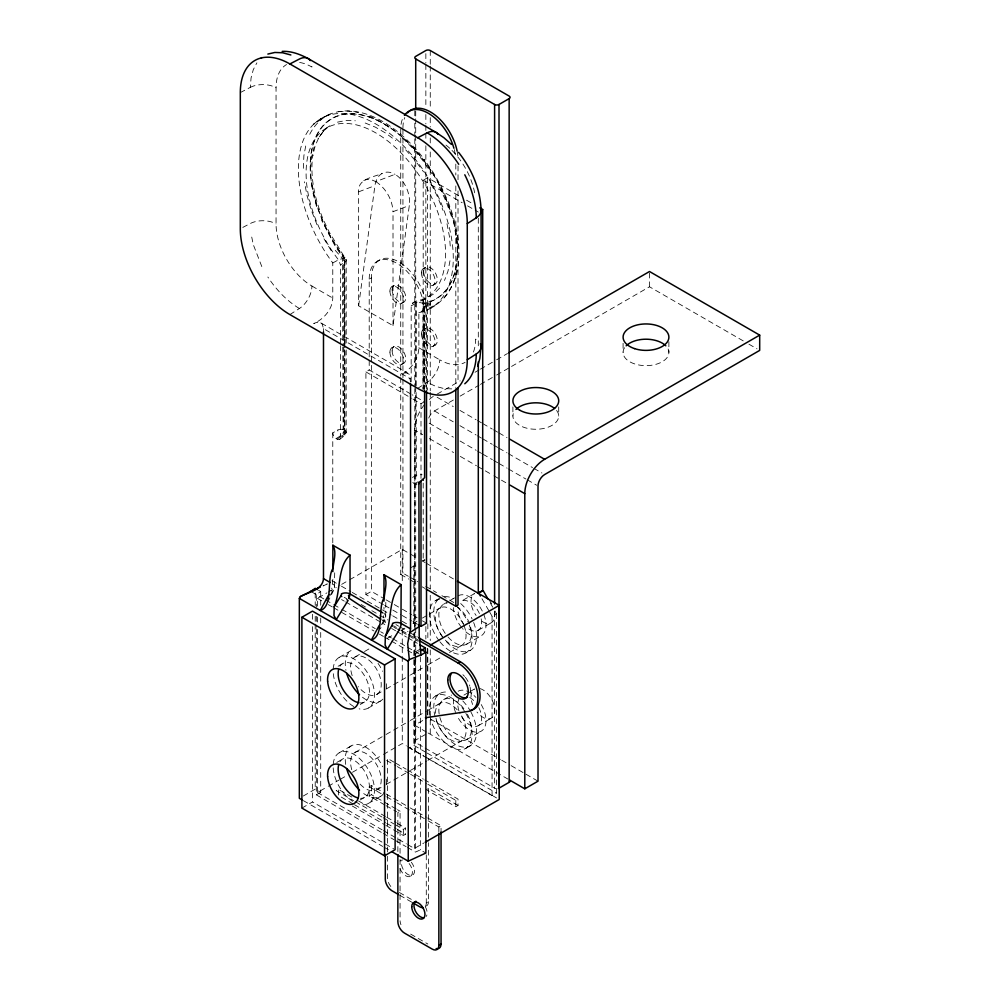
<?xml version="1.0" encoding="UTF-8"?>
<svg xmlns="http://www.w3.org/2000/svg" width="1000" height="1000" viewBox="0 0 1000 1000"><rect width="100%" height="100%" fill="white"/><g stroke="black" fill="none" stroke-linecap="round" stroke-linejoin="round"><path stroke-width="0.75" stroke-dasharray="5 3.75" d="M334.688 572.8L334.387 588.787L328.525 600.625M339.513 439.45L345.275 435.075L346.188 432.463L346.213 349.263M346.213 343.013L346.2 259.85L329.1 231.887L322.875 218.663C314.762 198.588 309.738 176.612 312.863 154.925L312.725 155.75L315.238 145.575L319.212 136.788L318.738 137.65L324.038 130.475L318 138.312M385.812 602.325L385.637 617.688L380.337 628.862M344.575 347.088L344.575 258.087A104.213 60.163 60 0 1 328.038 121.025A104.213 60.163 60 0 1 439.7 185.5A104.213 60.163 60 0 1 423.162 303.463C426.725 307.05 422.925 311.613 418.888 312.638L418.888 347.788C418.5 358.975 411.337 368.975 401.75 374.363L405.975 372.75L409.188 374.225L410.538 382.025M303.337 168.325L303.888 155.738L306.025 144.3M411.175 381.85L411.175 305.763C412.587 299.525 422.938 300.613 427.175 298.025L423.275 299.85M240.312 92.575L250.312 87.375L251.062 77.962L253.275 69.7L256.887 62.838M344.862 435.062L344.938 345.887M310.562 168.388L311.562 157.125L314.062 147.037M332.863 579.388L331.737 588.938M418.888 312.638A109.537 63.238 60 0 0 434.05 188.075A109.537 63.238 60 0 0 317.6 120.838A109.537 63.238 60 0 0 332.775 262.925L332.775 298.075C332.35 309.525 323.888 319.075 313.725 323.55L316.625 322.388L320.775 322.863L407.775 373.1M363.762 180.463L367.325 179.363L371.438 179.762L375.825 181.625L395 174.325A24.312 16.188 69.1 0 1 409.312 205.475L393.013 325.65L358.638 305.8L358.638 191.838C357.512 178.688 373.075 177.4 382 173.525M358.638 305.8L374.938 185.625A24.312 16.188 69.1 0 1 395 174.325M449.988 260.763L447.975 271.275L444.5 280.462M456.637 269.688C454.338 286.25 444.6 301.488 429.4 308.962M416.325 302.087L416.125 388.537M383.113 617.9L383.762 615.675M346.188 432.463L340.487 437.312A4.662 2.7 60 0 1 337.175 439.212L335.213 437.95A4.662 2.7 60 0 1 332.775 432.85L338.738 429.575L342.375 429.237M330.262 595.3L332.475 591.188A3.113 1.7 -62.5 0 0 333.088 589A6.238 3.6 0 0 0 332.863 584.05M381.388 624.812L383.6 620.712A3.113 1.7 -62.5 0 0 384.212 618.513A6.238 3.6 0 0 0 383.988 613.562L383.988 607.35M309.738 134.25C314.2 125.538 321.112 117.85 330.312 114.125M344.963 257.362L344.6 257.875A103.963 60.025 60 0 1 328.188 121.225A103.963 60.025 60 0 1 439.55 185.512A103.963 60.025 60 0 1 423.137 303.225L422.55 302.15M439.625 288.137L433.488 294.137L426.2 298.337M444.062 298.062C467.275 270.925 459.462 230.688 447.562 200.312L441.062 186.188L433.425 172.75L424.613 159.925M323.288 131.163L329.825 125.738L322.512 130.738M337.175 439.212L342.962 434.888L344.712 430.988L344.762 345.688M412.825 482.375A4.662 2.7 60 0 0 414.475 483.837L415.588 484.475L418.925 482.125M318.512 590.237L320.712 591.512L316.325 594.6L316.325 607.025M336.075 438.575L341.9 435.037L344.575 429.85L344.575 348.65M321.512 119.162L313.712 124.138C351.95 90.538 401.188 127.725 424.75 160.087M289.887 314.575L299.4 308.512A18.7 10.8 -60 0 0 311.925 286.038A50.738 29.3 60 0 1 276.05 223.888L276.05 87.762A50.738 29.3 60 0 1 286.55 64.538M417.7 388.375L427.2 382.312A18.7 10.8 -60 0 0 439.738 359.825A50.738 29.3 60 0 0 465.1 362.337M340.487 344.137L340.487 264.95L342.65 263.637M423.2 389.462L423.2 180.25L427.612 177.712L459.862 196.325M377.287 261.312L379.487 260.05M410.875 394.038L369.212 369.988L369.212 279.15L371.425 277.875A38.95 22.487 60 0 1 398.963 261.975A38.95 22.487 60 0 1 426.512 309.688L426.512 389.225M391.938 286.688L394.137 285.413M423.438 268.488L425.65 267.225M401.587 303.412L403.8 302.15M433.1 285.225L435.312 283.95M391.938 347.75L394.137 346.488M423.438 329.562L425.65 328.288M383.375 604.625L365.913 594.538L365.913 371.9L369.212 369.988M401.587 364.487L403.8 363.212M433.1 346.287L435.312 345.025M437.15 394.125L460.138 380.85M475.025 372.262L479.075 369.913M480.438 369.137L495.312 360.55M496.662 359.762L507.488 353.512M412.938 399.05L421 403.7L424.312 401.788L412.212 394.812M428.713 418.075A9.35 5.4 -60 0 1 434.438 410.95L453.375 400.025M460.138 396.112L479.075 385.188M480.438 384.4L495.312 375.812M496.662 375.037L510.188 367.225M511.55 366.438L649.513 286.788L743.575 341.087M412.413 477.413L417.812 474.663L422.062 474.75M414.475 483.837L418.188 481.7M317.438 606.125L317.438 598.35L326.863 592.913M328.2 592.137L336.287 587.475M341.675 584.362L348.4 580.475M349.75 579.7L402.275 549.375L409 553.263M410.538 567.888L417.8 563.688M424.862 559.612L422.65 560.887L425.412 559.938M365.913 594.538L371.425 591.362L384.862 599.113M400.725 377.575L400.725 574.438L402.938 573.162L408.312 576.275M435.637 600.55L440.037 598M339.188 657.4L351.3 650.413A29.213 16.863 60 0 0 345.962 670.362M443.625 604.212L448.913 601.163M450.238 600.4L456.85 596.575M338.113 666.25L342.075 663.962M355.087 656.95L363.162 652.288M364.513 651.513L371.238 647.625M387.4 638.288L394.137 634.4M400.863 630.513L404.913 628.188M412.987 623.525L417.025 621.188M422.413 618.075L427.8 614.963M429.15 614.188L439.925 607.975M420.363 649.038L415.487 651.85L415.487 658.062M419.288 651.513L414.387 654.338L407.663 650.45M496.475 613.688L496.475 793.075L492.062 795.612L492.062 616.225L496.475 613.688L494.925 610.988M478.113 630.363L491.337 622.725M376.737 694.463L384.825 689.8M386.163 689.025L409.062 675.8M410.412 675.025L426.562 665.7M427.912 664.925L442.725 656.375M449.462 652.487L461.575 645.487M360.213 704.5L365.5 701.45M466.688 644.15L481.225 635.763M368.4 708.012L380.525 701.012M440.062 641.938A30.225 17.45 60 0 0 465.863 652.9L470.275 650.362M435.637 695.962L440.037 693.425M339.188 752.825L351.3 745.825M443.625 699.625L451.562 695.05M336.788 762.438L342.075 759.388M355.087 752.375L384.712 735.263M386.05 734.488L408.95 721.275M410.3 720.487L426.45 711.162M427.8 710.387L439.925 703.388M463.925 695.1L469.225 692.05M470.538 691.287L474.513 689A16.825 9.712 60 0 0 472.612 704.488M414.613 659.613L414.613 725.2L423.862 719.862M303.3 796.012L315.212 789.137L320.712 792.325L320.712 627.312M317.438 629.425L317.438 792.5L326.863 787.062M328.2 786.287L338.975 780.062M340.325 779.287L347.062 775.4M352.45 772.288L382.075 755.188M383.413 754.4L402.275 743.525L406.312 745.85M316.325 628.75L316.325 794.85L320.712 792.325M425.85 734.237L415.712 740.088A3.113 1.8 0 0 0 415.712 742.625L423.738 747.262M301.9 808.088L312.475 801.975L393.775 848.913M425.838 752.288L413.837 745.362L409.438 747.913L426.763 757.913M351.812 797.075L338.363 789.325L336.163 790.588L353.638 800.688M384.837 804.963L369.212 795.938L369.212 786.775L371.425 785.5L384.812 793.238M478.113 725.775L491.337 718.15M376.737 789.887L384.825 785.225M386.163 784.438L409.062 771.225M410.412 770.45L426.562 761.112M427.912 760.337L461.575 740.9M360.213 799.912L365.5 796.862M369.212 795.938L371.425 794.663L396.163 808.95M466.688 739.575L481.225 731.175M368.4 803.425L380.525 796.425M465.863 748.325L470.275 745.775M458.025 805.475L428.488 788.425L426.287 789.7L455.812 806.75L458.025 805.475L458.025 799.112L424.762 779.912M400.062 853.312L400.062 811.2L397.863 812.475L397.863 853.025M395.312 824.737L403.375 829.4L405.575 828.125L405.575 834.225L403.375 835.5L398 832.4M427.875 784.262L455.812 800.387L458.025 799.112M428.137 820.788L438.85 826.975L441.05 825.713L441.05 831.938M407.663 844.587L414.387 848.475L423.812 843.037M400.075 868.713A9.35 5.4 60 0 0 410.475 876.3L412.675 875.025M425.4 906.237A9.35 5.4 60 0 0 426.287 902.938L428.488 901.663L428.488 842.712M332.775 262.925L339 259.575L344.575 258.087M242.812 227.4L250.312 223.5A18.7 10.8 0 0 1 276.05 223.888M324.538 116.8L329.325 114.438M428.862 308.15L437.062 304.088M323.137 585.975L327.275 583.925L323.175 585.763M411.175 305.763L416.125 303.35A4.988 2.875 0 0 1 422.987 303.463L422.987 389.288M407.45 847.463L415.487 852.1L420.363 849.85L425.875 853.037M358.638 191.838L374.938 185.625M393.013 325.65L393.013 211.688L409.312 205.475M412.262 303.3L412.975 303.038A98.637 56.95 60 0 0 428.675 191.412A98.637 56.95 60 0 0 322.975 130.375A98.637 56.95 60 0 0 338.688 260.15L340.487 264.95M424.588 306.938L430.55 305.4M430.625 304.188L424.387 305.788L424.312 389.475M430.438 302.962L423.925 304.6L423.925 388.675M337.45 122.15L346.025 120.487L355.337 120.775M338.212 111.725L347.987 111.088L358.45 112.55M451.737 388.888L443.988 388.575L435.725 386.362L427.2 382.312M342.425 429.237L344.762 429.95L346.213 432.025M341.637 436.075L342.525 436.413M365.188 123.012L375.375 127.15L385.675 133.1L395.875 140.725M415.588 484.475L416.438 484.837M369.375 116.062L380.525 121.562L391.688 128.95M330.962 590.588L332 591.112M382.088 620.1L383.125 620.638M748.938 344.188L757 348.85M466.575 200.212L471.95 203.312M423.2 180.25L462.175 202.75M467.55 205.85L478.3 212.062M311.925 286.038L332.775 298.075M418.888 347.788L439.738 359.825M320.775 322.863L322.25 324.2L323.488 328.638L410.538 378.9M437.125 397.238L453.25 406.55M459.975 410.425L476.1 419.738M477.438 420.513L481.475 422.837M482.812 423.612L492.225 429.05M493.562 429.825L497.6 432.15M498.938 432.925L507 437.575M434.438 410.95L453.25 421.812M459.975 425.7L476.1 435M477.438 435.775L481.475 438.113M482.812 438.888L492.225 444.312M493.562 445.087L497.6 447.413M498.938 448.188L507 452.85M508.35 453.625L532.525 467.587M533.875 468.363L541.938 473.013M365.913 371.9L411.6 398.275M429.175 423.175L453.363 437.15M460.075 441.025L476.2 450.337M477.55 451.112L481.575 453.438M482.925 454.212L492.325 459.637M493.675 460.412L497.7 462.75M499.05 463.525L507.113 468.175M508.45 468.95L525.925 479.038M527.263 479.812L536.663 485.238M424.525 404.475A28.05 16.188 -60 0 0 414.613 430.037L422.675 434.688M429.387 438.575L453.575 452.537M460.3 456.413L476.425 465.725M477.762 466.5L492.537 475.037M493.888 475.812L507.325 483.562M410.35 554.038L417.088 557.925M422.475 561.038L425.163 562.587M426.512 563.375L453.438 578.925M409.65 577.05L417.713 581.7M425.775 586.35L436.525 592.562M441.9 595.662L453.988 602.65M400.725 574.438L408.787 579.087M410.138 579.862L416.85 583.75M422.225 586.85L424.913 588.4M386.2 599.888L392.925 603.775M394.263 604.55L400.975 608.425M402.325 609.2L411.725 614.637M413.075 615.413L417.1 617.737M422.475 620.837L426.512 623.162M384.725 605.4L391.438 609.275M392.788 610.05L400.85 614.712M402.188 615.487L411.6 620.913M412.938 621.688L418.312 624.788M331.962 580.725L340.062 585.4M341.413 586.175L350.863 591.638M352.212 592.413L391.35 615.013M392.7 615.8L400.8 620.475M402.15 621.25L408.9 625.15M361.138 604.5L366.488 607.6M371.85 610.688L378.537 614.55M379.875 615.325L387.912 619.963M395.95 624.6L398.625 626.15M399.963 626.925L408 631.562M409.338 632.337L417.375 636.975M344.2 597.275L346.875 598.812M383.038 619.688L385.712 621.237M393.75 625.875L396.425 627.425M401.775 630.513L407.137 633.612M408.475 634.375L417.85 639.788M382.987 620.938L385.7 622.5M393.812 627.188L396.512 628.75M401.925 631.862L407.325 634.987M408.688 635.775L418.15 641.237M341.575 599.575L344.275 601.138M345.625 601.912L384.837 624.55M391.6 628.45L395.662 630.8M397.013 631.575L406.475 637.038M407.825 637.825L417.3 643.288M311.925 592.062L324.375 599.25M325.712 600.013L332.413 603.888M333.75 604.663L340.45 608.525M341.788 609.3L375.288 628.638M380.65 631.737L383.338 633.288M388.688 636.375L391.375 637.925M392.713 638.7L406.112 646.438M407.45 647.212L421 655.037M317.438 598.35L322.825 601.462M328.2 604.575L332.25 606.912M333.587 607.688L340.325 611.575M341.675 612.35L373.988 631.013M379.375 634.125L383.413 636.45M384.762 637.225L390.15 640.337M391.5 641.112L406.312 649.675M430.525 719.112L500.387 759.463M501.737 760.238L509.8 764.887M511.138 765.662L524.575 773.425M525.925 774.2L538.013 781.175M414.613 725.2L426.7 732.188M428.05 732.962L507.812 779.013M425.075 748.037L494.6 788.175A3.113 1.8 0 0 0 496 788.637M427.163 753.062L496.475 793.075M407.663 746.625L423.812 755.962M425.163 756.737L496.538 797.938M428.088 758.688L492.062 795.612M394.162 762.25L387.512 758.4L387.512 854.7M395.487 763.012L406.138 769.163M407.463 769.925L423.425 779.15M386.637 760.45L395.95 765.825M397.275 766.587L409.25 773.5M410.588 774.275L426.55 783.487M386.15 794.013L408.913 807.15M410.25 807.925L426.325 817.2M427.663 817.975L441.05 825.713M369.212 786.775L385.288 796.05M386.625 796.825L396 802.237M397.337 803.012L426.8 820.025M397.463 809.7L400.062 811.2M386.15 805.713L396.562 811.725M358.525 800.962L385.412 816.488M386.763 817.262L396.163 822.688M397.512 823.462L405.575 828.125M354.988 801.462L381.863 816.975M383.212 817.75L393.963 823.962M353.15 803.962L338.363 795.425L338.363 789.325M354.5 804.737L385.412 822.588M386.763 823.363L396.163 828.8M397.512 829.575L405.575 834.225M352.287 806.012L384.55 824.638M385.9 825.413L396.65 831.625M317.438 792.5L382.075 829.825M383.413 830.6L406.312 843.812M316.325 794.85L381.987 832.763M383.338 833.538L394.05 839.725M395.387 840.5L406.112 846.688M303.375 800.638L382.7 846.438M384.05 847.212L389.425 850.312M399.4 892.5L412.625 900.138M399.85 895.3L411.75 902.175M410.65 934.1L427.837 944.025M299.4 308.512C286.5 300.763 276.125 289.5 267.85 277.038M375.825 181.625C385.9 188.125 392.45 199.737 393.013 211.688M340.2 435.062L341.012 435.712M402.612 138.038L413.062 148.663L422.85 160.575L431.737 173.55M405.725 149.875L415.037 160.338L423.6 171.887M335.25 250.375L342.413 258.45L342.788 345.462M337.075 249.05L343.575 258.212L343.738 345.45M324 238.812L332.2 252.338M334.862 245.6L321.425 219.887M490.25 602.913L494.137 609.65M481.962 598.725L488.95 610.837M489.738 612.188L492.062 616.225M431.238 184.288L437.762 197.262L443.062 210.512M439.55 187.312L446.125 201.55L451.312 216M261.8 266.562L253.275 244.6L251.062 233.775M317 224.7L311.325 210.287L307.1 195.888L304.425 181.8M316.562 206.6L313.087 193.4L311.075 180.562M447 223.787L449.5 236.762L450.5 249.188M344.712 260.538L344.938 344.338M455.025 230.325L457.175 244.237L457.713 257.45M416.275 476.287L416.125 390.087M337.713 430L337.875 431.025M342.788 347.013L343.137 429.35M424.538 306.25L424.575 388.688M343.738 347L343.888 429.562M668.888 341.75L668.888 352.438M649.513 273.05L649.513 286.788M623.088 343.275L623.088 352.438M558.713 406.887L558.713 416.05M512.9 406.887L512.9 416.05M494.6 611.788L494.6 788.175M478.3 218.3L478.3 349.45M458.025 165.938L458.025 180M458.025 190.938L458.025 383.113M455.812 164.088L455.812 175.025M455.812 185.95L455.812 387.512M455.812 800.387L455.812 806.75M438.85 826.975L438.85 831.65M430.262 50.525L430.262 64.575M430.262 66.137L430.262 109.85M430.262 117.65L430.262 127.013M430.262 137.938L430.262 144.188M430.262 151.988L430.262 390.825M430.262 392.375L430.262 589.062M430.262 595.312L430.262 640.575M430.262 649.938L430.262 734.237A3.113 1.8 0 0 0 427.25 733.763M428.488 788.425L428.488 841.162M427.837 623.862L427.837 641.038M427.837 648.85L427.837 717.562M427.612 177.712L427.612 390.05M427.612 648.25L427.612 714.925M426.287 854.85L426.287 902.938M425.85 53.65L425.85 63.012M425.85 64.575L425.85 106.725M425.85 114.525L425.85 123.888M425.85 125.45L425.85 131.7M425.85 133.262L425.85 139.5M425.85 145.75L425.85 389.263M425.85 626.525L425.85 639.012M424.588 306.537L424.6 389.05M423.2 483.137L423.2 561.213M421 403.7L421 478.438M420.363 656.825L420.363 849.85M415.712 111.013L415.712 118.238M415.712 118.812L415.712 134.425M415.712 135.412L415.712 385.75M415.712 386.725L415.712 626.138M415.712 627.7L415.712 655.212M415.712 656.775L415.712 742.625M415.487 659.613L415.487 852.1M414.8 110.725L414.8 116.962M414.8 123.212L414.8 137.262M414.8 138.825L414.8 387.013M414.8 388.575L414.8 630.525M414.8 632.087L414.8 658.625M414.8 660.188L414.8 741.363M414.613 430.037L414.613 626.812M414.613 633.062L414.613 658.05M414.387 660.55L414.387 848.475M413.837 565.975L413.837 626.812M413.837 633.05L413.837 658.012M413.837 659.575L413.837 745.362M403.375 829.4L403.375 835.5M402.938 129.438L402.938 377.863M402.938 379.425L402.938 573.162M402.275 549.375L402.275 581.987M402.275 630.138L402.275 654.987M402.275 656.538L402.275 743.525M400.725 129.15L400.725 376.012M400.062 859.55L400.062 920.362A9.35 5.4 60 0 0 400.95 924.688M387.512 856.25L387.512 878A9.35 5.4 60 0 0 390.812 886.513M371.425 277.875L371.425 591.362M371.425 785.5L371.425 794.663M344.762 344.125L344.762 258.288A4.988 2.875 0 0 1 344.938 262.25M340.487 345.7L340.487 437.312M332.775 432.85L332.775 542.975M323.488 328.638L323.488 331.763M320.712 591.512L320.712 605.525M320.712 617.975L320.712 625.763M317.438 617L317.438 623.212M316.325 616.337L316.325 627.2M315.212 593L315.212 605.45M315.212 616.35L315.212 622.575M315.212 624.138L315.212 789.137M312.475 614.25L312.475 620.45M312.475 626.663L312.475 801.975M339.938 666.312A22.125 12.775 60 0 1 365.5 677.487A22.125 12.775 60 0 1 359.338 702.8M339.938 761.725A22.125 12.775 60 0 1 365.075 772.125A22.125 12.775 60 0 1 360.5 798.312M382.837 699.163A29.213 16.863 60 0 1 360.562 695.662M378.05 663.413A29.213 16.863 60 0 1 382.625 671.338M386.312 683.75A29.213 16.863 60 0 1 386.175 692.062M383.8 793.388A29.213 16.863 60 0 1 361.613 791.975M345.7 764.425A29.213 16.863 60 0 1 357.512 744.488A29.213 16.863 60 0 1 382.625 766.762M386.312 779.175A29.213 16.863 60 0 1 386.175 787.487M473.45 352.038A50.738 29.3 60 0 0 475.613 339.113A18.7 10.8 0 0 1 478.5 341.262M299.65 62.462A50.738 29.3 60 0 1 311.925 67.05A18.7 10.8 -60 0 0 311.5 63.463M250.312 87.375A18.7 10.8 0 0 1 276.05 87.762M445.962 145.062A50.738 29.3 60 0 1 451.025 149.462M452 150.425A50.738 29.3 60 0 1 474.65 192.875M352.713 801.325A29.213 16.863 60 0 1 335.387 756.675A29.213 16.863 60 0 1 369.85 772.375A29.213 16.863 60 0 1 359.137 804.25M333.175 669.25A29.213 16.863 60 0 1 352.887 658.35A29.213 16.863 60 0 1 374.212 690.863A29.213 16.863 60 0 1 359.137 708.838M353.787 706.562A29.213 16.863 60 0 1 333.137 670.775M465.863 713.425A30.225 17.45 60 0 1 461.438 749.688A30.225 17.45 60 0 1 430.1 716.612M429.837 715.212A30.225 17.45 60 0 1 440.138 694.6A30.225 17.45 60 0 1 465.2 712.288M469.263 625.075A30.225 17.45 60 0 1 465.863 652.9M439.275 640.925A30.225 17.45 60 0 1 440.062 599.188M457.35 607.062A30.225 17.45 60 0 1 467.713 621.487M473.663 622.525A30.225 17.45 60 0 1 470.662 650.125A30.225 17.45 60 0 1 445.45 640.562M442.15 636.25A30.225 17.45 60 0 1 438.787 598.862M444.475 596.638A30.225 17.45 60 0 1 453.762 598.75M460.688 603.538A30.225 17.45 60 0 1 472.113 618.95M470.913 712.013A30.225 17.45 60 0 1 467.287 746.925A30.225 17.45 60 0 1 436.05 719.65A30.225 17.45 60 0 1 448.288 692.262M462.812 700.975A30.225 17.45 60 0 1 470.275 710.875M464.012 625.538A21.662 12.5 60 0 1 462.262 645.037A21.662 12.5 60 0 1 444.888 639.688M443.088 637.625A21.662 12.5 60 0 1 439.575 608.188A21.662 12.5 60 0 1 463.488 624.263M461.575 715.888A21.662 12.5 60 0 1 458.413 741.888A21.662 12.5 60 0 1 435.962 718.188M435.438 713.3A21.662 12.5 60 0 1 458.413 711.25M352.175 675.6A21.662 12.5 60 0 1 363.913 657.025A21.662 12.5 60 0 1 380.938 687.825A21.662 12.5 60 0 1 358.25 686.6M351.763 769.725A21.662 12.5 60 0 1 364.575 752.738A21.662 12.5 60 0 1 380.863 783.587A21.662 12.5 60 0 1 358.25 782.025M462.875 674.712A14.488 8.363 60 0 1 464.562 676.388M465.35 677.325A14.488 8.363 60 0 1 469.85 686.125M470.125 687.262A14.488 8.363 60 0 1 470.125 693.388M369.212 279.15A38.95 22.487 60 0 1 396.763 263.25A38.95 22.487 60 0 1 424.312 310.95M425.238 906.6A9.35 5.4 60 0 1 426.287 916.413M401.062 124.362A38.95 22.487 60 0 1 403.738 116.438M454.275 149.575A38.95 22.487 60 0 1 455.588 156.675M402.938 127.875A38.95 22.487 60 0 1 404.762 117.537M457.088 150.912A38.95 22.487 60 0 1 458 158.287M428.488 901.663A9.35 5.4 60 0 1 425.188 906.363M411.3 862.225A9.35 5.4 60 0 1 413.725 874.05A9.35 5.4 60 0 1 404.7 871.625A9.35 5.4 60 0 1 402.275 859.8M409.1 863.5A9.35 5.4 60 0 1 410.475 876.3M400.075 861.075A9.35 5.4 60 0 1 401.125 860.1M458.175 595.812A23.062 13.312 60 0 1 479.913 607A23.062 13.312 60 0 1 483.45 633.85A23.062 13.312 60 0 1 462.488 628.5M461.55 627.388A23.062 13.312 60 0 1 453.425 607.612M481.225 704.55A23.062 13.312 60 0 1 480.45 731.575A23.062 13.312 60 0 1 456.763 715.2M455.575 712.463A23.062 13.312 60 0 1 453.95 697.237M458.175 691.237A23.062 13.312 60 0 1 475.938 697.412M456.225 606.013A23.062 13.312 60 0 1 470.763 638.65A23.062 13.312 60 0 1 447 635.788M445.225 633.387A23.062 13.312 60 0 1 447 603.175M467.413 714.262A23.062 13.312 60 0 1 462.85 740.65A23.062 13.312 60 0 1 439.4 715.387M439.162 714.05A23.062 13.312 60 0 1 446.55 698.637A23.062 13.312 60 0 1 465.087 710.4M429.312 399.438A28.05 16.188 -60 0 1 434.438 395.688M668.112 349.012A22.9 13.225 0 0 1 643.988 365.6A22.9 13.225 0 0 1 625.225 346.838M556.562 410.45A22.9 13.225 0 0 1 535.812 429.263A22.9 13.225 0 0 1 515.05 410.45M478.812 707.638A16.825 9.712 60 0 1 476.525 726.4A16.825 9.712 60 0 1 459.4 712.125M458.913 710.788A16.825 9.712 60 0 1 459.4 698.388M469.7 697.463A16.825 9.712 60 0 1 475.65 702.738M481.2 618.862A16.825 9.712 60 0 1 466.625 627.275M463.75 624.25A16.825 9.712 60 0 1 457.8 608.913M479.45 613.538A16.825 9.712 60 0 0 461.287 601.213L474.513 593.575A16.825 9.712 60 0 0 476.1 615.475M494.412 611.237A16.825 9.712 60 0 1 479.837 619.65M488.875 599.688A16.825 9.712 60 0 1 492.675 605.9M479.837 688.525A16.825 9.712 60 0 1 494.725 712.175A16.825 9.712 60 0 1 476.975 712.038M392.137 350.9A9.663 5.575 60 0 0 402.375 363.65A9.663 5.575 60 0 0 402.375 349.988A9.663 5.575 60 0 0 392.137 350.9M392.137 289.837A9.663 5.575 60 0 0 402.375 302.587A9.663 5.575 60 0 0 402.375 288.925A9.663 5.575 60 0 0 392.137 289.837M389.925 352.175A9.663 5.575 60 0 0 400.175 364.925A9.663 5.575 60 0 0 400.175 351.262A9.663 5.575 60 0 0 389.925 352.175M389.925 291.112A9.663 5.575 60 0 0 400.175 303.85A9.663 5.575 60 0 0 400.175 290.188A9.663 5.575 60 0 0 389.925 291.112M421.438 333.988A9.663 5.575 60 0 0 431.688 346.725A9.663 5.575 60 0 0 431.688 333.062A9.663 5.575 60 0 0 421.438 333.988M421.438 272.913A9.663 5.575 60 0 0 431.688 285.663A9.663 5.575 60 0 0 431.688 272A9.663 5.575 60 0 0 421.438 272.913M423.65 332.713A9.663 5.575 60 0 0 433.888 345.462A9.663 5.575 60 0 0 433.888 331.8A9.663 5.575 60 0 0 423.65 332.713M423.65 271.637A9.663 5.575 60 0 0 433.888 284.387A9.663 5.575 60 0 0 433.888 270.725A9.663 5.575 60 0 0 423.65 271.637"/><path stroke-width="1.5" d="M424.6 390.6L424.6 477.738L418.888 482.575A4.662 2.7 60 0 1 418.45 484.225M480.363 343.775A18.7 10.8 0 0 1 476.287 353.963C476.125 364.812 473.387 376.45 464.8 383.775M323.488 331.763L323.488 578.638C322.713 589.975 308.062 592.275 300.287 596.625L299.337 598.387L299.337 798.3L302.025 799.862M423.263 480.325L423.338 479.438M410.538 383.587L410.538 628.888L407.688 643.65L409.3 659.562L408.25 661.263L408.25 861.188L425.875 853.037L425.875 652.225L420.363 649.038M380.812 619.263L349.137 598.288L350.037 593.975L350.037 555.138C337.113 566.337 340.9 591.575 334.237 606.562L333.975 615.55L336.2 619.663L348.075 600.462L346.887 599.712M401.163 584.663C388.237 595.85 392.025 621.087 385.363 636.087L385.1 645.062L387.312 649.188L399.2 629.975L400.938 625.588L401.163 584.663L383.988 574.738L383.988 601.138M477.762 366.138L479.888 358.2L481.075 346.463L481.075 210.338C480.5 189.163 471.662 168.8 458.587 152.363M320.438 587L310.825 591.425L315.212 588.325L317.413 589.6M328.825 594.562L320.262 610.475C333.775 606.438 326.175 577.55 333.088 568.263C333.6 560.962 336.912 551.9 332.863 545.225L332.863 571.625M379.237 625.4L371.388 639.987C384.9 635.95 377.3 607.062 384.212 597.775C384.712 590.475 388.025 581.413 383.988 574.738M334.237 606.562L340.788 595.988A3.113 1.887 -57.3 0 0 341.463 593.837A6.238 3.6 0 0 1 350.037 593.962L382.675 612.812M385.363 636.087L391.912 625.5A3.113 1.887 -57.3 0 0 392.587 623.35A6.238 3.6 0 0 1 401.163 623.475L410.538 628.888M418.888 482.575L419.2 635.75L421 655.037L425.875 652.225M261.1 58.325L261.8 57.575M310.262 60.6A18.7 10.8 -60 0 0 299.4 59.037L289.887 63.95A70.113 40.487 60 0 0 240.312 92.575L240.312 228.7A70.113 40.487 60 0 0 289.887 314.575L417.7 388.375A70.113 40.487 60 0 0 467.275 359.75L467.275 223.612L476.287 217.838A18.7 10.8 0 0 0 480.363 207.638M467.275 359.75L476.287 353.963M409.925 632.562L418.888 626.812M415.712 58.925L494.6 104.475A3.113 1.8 0 0 0 499.012 104.475L509.15 98.612A3.113 1.8 0 0 0 509.15 96.075L430.262 50.525A3.113 1.8 0 0 0 425.85 50.525L415.712 56.375A3.113 1.8 0 0 0 415.712 58.925L415.712 108.875M480.5 210.787L482.7 209.513L482.7 590.462L478.3 593.013L478.3 361.938M508.837 352.738L649.513 271.512L759.688 335.125L759.688 350.4L544.625 474.562A9.35 5.4 -60 0 0 538.013 486.012L538.013 781.175L524.788 788.812L510.012 780.275M524.788 788.812L524.788 493.65A28.05 16.188 -60 0 1 544.625 459.3L759.688 335.125M301.9 617.25L312.475 611.138L395.112 658.85L395.112 849.688L384.538 855.8L301.9 808.088L301.9 617.25L384.538 664.963L395.112 658.85M418.312 624.788L421 626.35L426.512 623.162L426.512 390.788M426.262 589.175L455.812 606.25L458.025 604.975L458.025 387.8M478.3 593.013L483.25 590.788L487.925 598.875M420.513 650.8L425.412 647.975L425.412 652.625M430.312 645.138L499.225 605.35L499.225 799.5L425.163 842.262M419.188 640.562L458.025 662.987L460.225 661.712A28.05 16.188 60 0 1 479.288 689.275A28.05 16.188 60 0 1 470.775 710.1M498.363 788.462A3.113 1.8 0 0 0 499.012 788.175L509.15 782.325A3.113 1.8 0 0 0 509.637 780.15M397.863 854.575L397.863 921.637A9.35 5.4 60 0 0 404.475 933.088L432.238 949.112A9.35 5.4 60 0 0 438.85 945.3L441.05 944.025L441.05 831.938M289.887 63.95L417.7 137.738L427.2 132.825A18.7 10.8 -60 0 1 438.075 134.388M300.287 596.625L310.887 591.3M409.3 659.562L421.075 654.912M267.85 54.075L274.85 52.462L282.613 52.763L290.875 54.975M425.412 717.75L468.562 711.363A28.05 16.188 60 0 0 477.075 690.55A28.05 16.188 60 0 0 458.025 662.987M282.162 51.375C291.425 50.912 300.25 54.387 308.288 58.637L436.1 132.425L443.913 137.725L451.488 144.438M480.012 207.963L482.7 209.513M509.688 439.125L544.625 459.3M510.012 485.112L524.788 493.65M457.488 581.25L499.225 605.35M332.863 545.225L350.037 555.138M323.488 578.638L330.188 582.5M418.713 637.75L460.225 661.712M420 644.85L425.412 647.975M299.337 598.387L408.25 661.263M392.113 851.862L408.25 861.188M398.525 894.538L391.912 890.725A9.35 5.4 60 0 1 385.3 879.275L385.3 854.412M413.062 902.938L419.675 906.75A9.35 5.4 60 0 0 422.987 907.638M391.912 625.5L392.875 626.075M340.788 595.988L341.75 596.55M398.013 629.225L399.2 629.975M427.2 132.825C440.1 140.575 450.475 151.838 458.75 164.3M478.85 593.325L480.4 596.025M464.8 174.775C471.45 188.175 476.012 202.787 476.287 217.838M509.15 98.612L509.15 782.325M499.012 104.475L499.012 788.175M494.6 104.475L494.6 603.975M455.812 389.075L455.812 606.25M438.85 833.2L438.85 945.3M421 481.55L421 626.35M384.538 664.963L384.538 855.8M358.15 797.987A22.125 12.775 60 0 1 342.95 784.9A22.125 12.775 60 0 1 338.6 765.025M358.15 702.575A22.125 12.775 60 0 1 342.95 689.475A22.125 12.775 60 0 1 338.6 669.613M359.538 694.712A29.213 16.863 60 0 1 346.625 673.112M359.538 790.138A29.213 16.863 60 0 1 346.625 768.538M417.7 137.738A70.113 40.487 60 0 1 467.275 223.612M441.05 944.025A9.35 5.4 60 0 1 436.15 948.575M467.475 697.163A14.488 8.363 60 0 1 453.988 690.4A14.488 8.363 60 0 1 451.35 673.575M423.862 917.812A9.35 5.4 60 0 1 415.312 910.913A9.35 5.4 60 0 1 415.887 901.2M404.412 115.375A38.95 22.487 60 0 1 430.337 114.525A38.95 22.487 60 0 1 453.913 148.238M407.575 112.888A38.95 22.487 60 0 1 434.963 114.987A38.95 22.487 60 0 1 457.088 150.912M515.975 409.438A22.9 13.225 0 0 1 554.575 408.462M626.15 345.825A22.9 13.225 0 0 1 665.825 345.825M349.137 598.288L348.575 595.45L349.137 598.288M327.625 776.675A22.125 12.775 60 0 0 352.1 804.225A22.125 12.775 60 0 0 349.925 771.787A22.125 12.775 60 0 0 327.625 776.675M327.625 681.263A22.125 12.775 60 0 0 352.1 708.812A22.125 12.775 60 0 0 349.925 676.363A22.125 12.775 60 0 0 327.625 681.263M447.775 679.975A14.488 8.363 60 0 0 463.15 699.087A14.488 8.363 60 0 0 463.15 678.6A14.488 8.363 60 0 0 447.775 679.975M411.75 906.75A9.35 5.4 60 0 0 421.662 919.087A9.35 5.4 60 0 0 421.662 905.863A9.35 5.4 60 0 0 411.75 906.75M634.538 348.612A22.9 13.225 0 0 0 668.888 337.163A22.9 13.225 0 0 0 634.538 325.712A22.9 13.225 0 0 0 634.538 348.612M519.612 410.125A22.9 13.225 0 0 0 557.938 404.2A22.9 13.225 0 0 0 529.875 388A22.9 13.225 0 0 0 519.612 410.125"/></g></svg>
